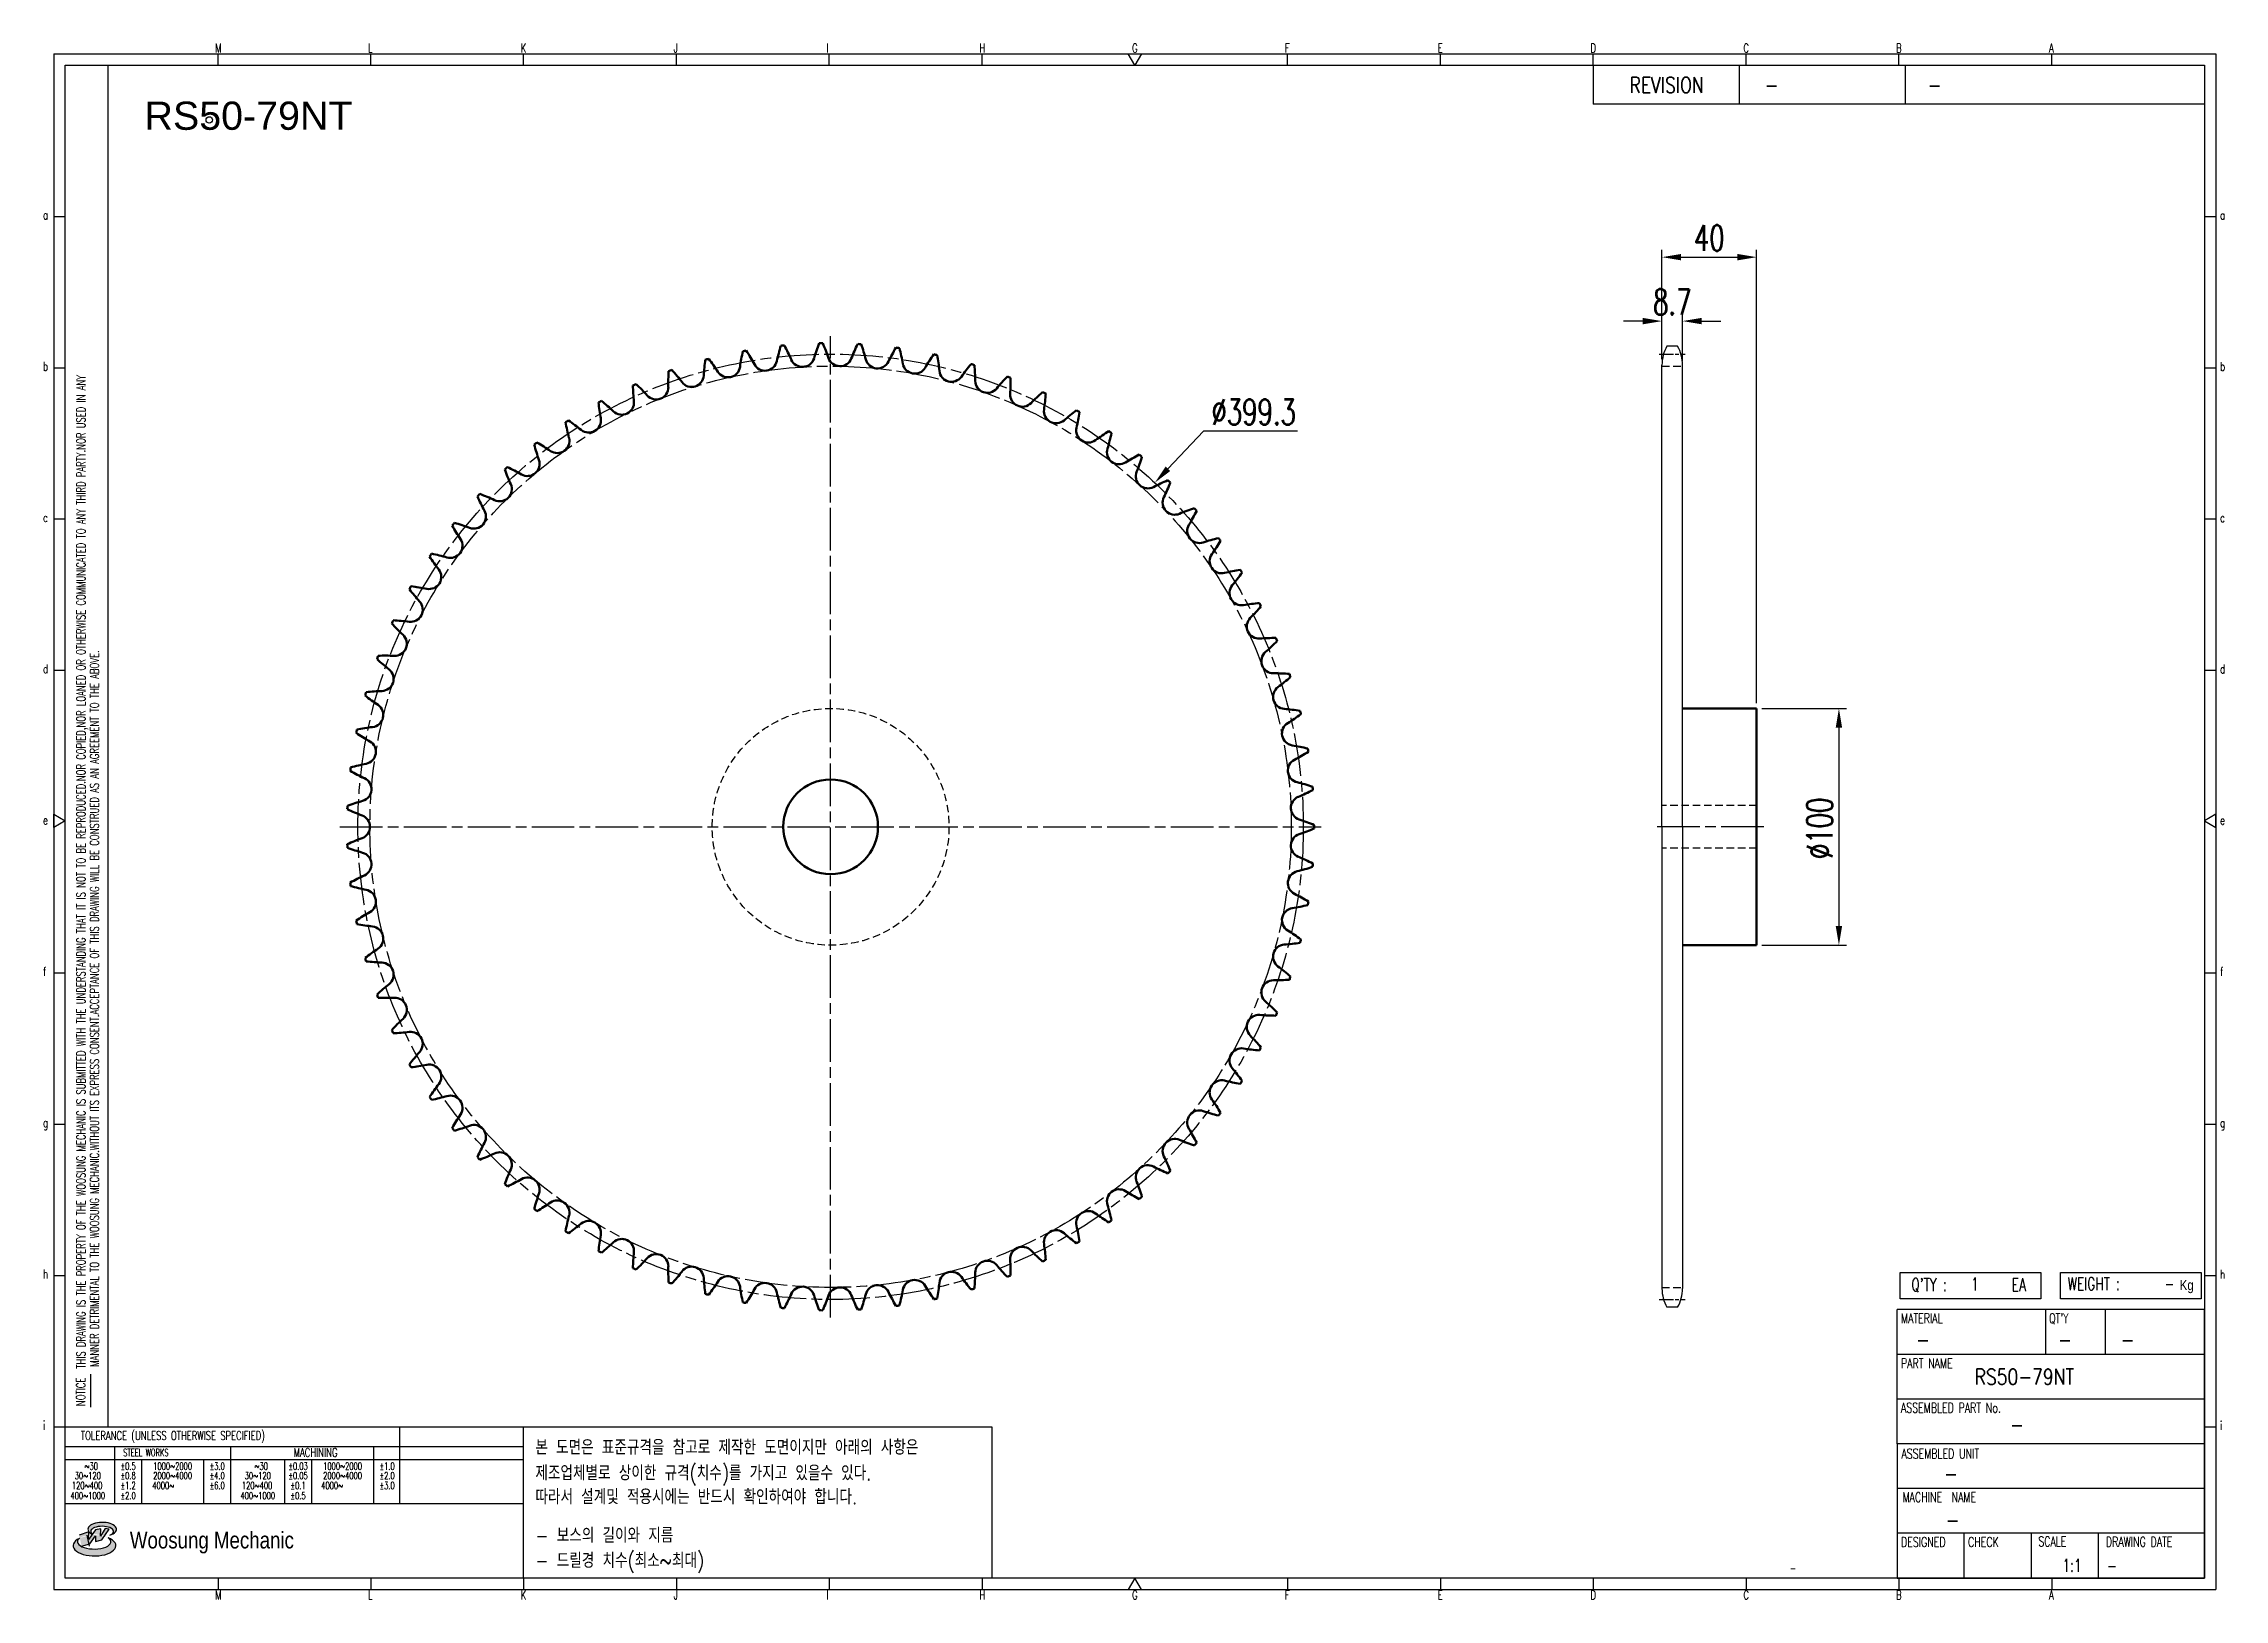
# Model space of a CAD drawing. Header units: millimetres. Extents: x 8305 to 9226, y 4748 to 5405.
import ezdxf
from ezdxf.enums import TextEntityAlignment as Align

# ---------------------------------------------------------------- set-up
doc = ezdxf.new("R2010")
doc.units = ezdxf.units.MM
for name, pattern in [('AM_ISO08W050', [18, 12, -1.5, 3, -1.5]), ('AM_ISO08W050x2', [9, 6, -0.75, 1.5, -0.75]), ('HIDDEN', [9.525, 6.35, -3.175])]:
    doc.linetypes.add(name, pattern=pattern)
for name, color, linetype, lineweight in [('20', 7, 'Continuous', 50), ('22', 30, 'AM_ISO08W050', 25), ('23', 40, 'AM_ISO08W050', 25), ('VIS', 7, 'Continuous', 50)]:
    doc.layers.add(name, color=color, linetype=linetype, lineweight=lineweight)
for name, color, linetype in [('HL', 2, 'HIDDEN'), ('S-DIM', 7, 'Continuous'), ('TITLE', 7, 'Continuous'), ('도면레이아웃', 7, 'Continuous')]:
    doc.layers.add(name, color=color, linetype=linetype)
doc.styles.add('HAN', font='ROMANS.shx', dxfattribs={"width": 0.7, "bigfont": 'whgtxt.shx'})
doc.styles.add('HKD_ST2', font='romans.shx', dxfattribs={"width": 0.7, "height": 4, "bigfont": '@extfont2.shx'})
doc.styles.add('HSG', font='SIMPLEX.shx', dxfattribs={"width": 0.7, "bigfont": 'HSG.shx'})
doc.styles.add('ROMANS', font='romans.shx', dxfattribs={"width": 0.7, "bigfont": 'whgtxt.shx'})
doc.styles.add('SLDTEXTSTYLE4', font='arial.ttf', dxfattribs={"width": 0.8})
doc.styles.get("Standard").update_dxf_attribs({"font": 'arial.ttf'})
doc.dimstyles.new('APP23', dxfattribs={"dimscale": 4.5, "dimtxt": 2.4, "dimasz": 1.8, "dimexe": 0.7, "dimexo": 0.5, "dimgap": 0.6, "dimtad": 1, "dimtoh": 1, "dimdec": 1, "dimrnd": 0.01, "dimzin": 9, "dimdsep": 46, "dimtxsty": 'HSG', "dimcen": 0, "dimclrd": 1, "dimclre": 1, "dimclrt": 256, "dimazin": 2, "dimtp": 1, "dimtm": 1, "dimtfac": 0.5, "dimtdec": 1, "dimtix": 1, "dimtofl": 0, "dimtmove": 0, "dimatfit": 3, "dimfxl": 0, "dimtvp": 1, "dimtolj": 2, "dimlwd": -1, "dimlwe": -1, "dimarcsym": 0})

# ---------------------------------------------------------------- blocks, each defined once
blk = doc.blocks.new('SUYWSHJH')
at = {"layer": '도면레이아웃'}
h = blk.add_hatch(color=10, dxfattribs=at)
h.paths.add_polyline_path([(1.544, 35.177), (1.554, 34.966), (1.779, 35.034), (2.054, 35.422), (1.908, 35.446), (1.728, 35.167), (1.741, 35.439), (1.547, 35.405), (1.292, 35.041), (1.295, 35.33), (0.943, 35.208), (1.03, 34.8), (1.336, 34.885)])
edge = h.paths.add_edge_path()
edge.add_ellipse((1.795, 35.421), major_axis=(-0.53, 0), ratio=0.487785, start_angle=122.36065, end_angle=403.39574)
edge.add_line((1.411, 35.244), (1.419, 35.261))
edge.add_ellipse((1.798, 35.344), major_axis=(-0.423, 0), ratio=0.444396, start_angle=131.58977, end_angle=386.19408, ccw=False)
edge = h.paths.add_edge_path()
edge.add_ellipse((1.512, 34.815), major_axis=(-0.793, 0), ratio=0.480113, start_angle=314.67633, end_angle=590.85213)
edge.add_ellipse((1.501, 34.958), major_axis=(-0.62, 0), ratio=0.43311, start_angle=331.7024, end_angle=574.42495, ccw=False)
for p, q in [((0, 90.118), (80.15, 90.118)), ((0, 90.118), (0, 33.191)), ((6.089, 89.693), (6.089, 90.118)), ((11.753, 89.693), (11.753, 90.118)), ((17.418, 89.693), (17.418, 90.118)), ((23.082, 89.693), (23.082, 90.118)), ((28.746, 89.693), (28.746, 90.118)), ((34.411, 89.693), (34.411, 90.118)), ((45.739, 89.693), (45.739, 90.118)), ((51.404, 89.693), (51.404, 90.118)), ((57.068, 89.693), (57.068, 90.118)), ((62.732, 89.693), (62.732, 90.118)), ((68.397, 89.693), (68.397, 90.118)), ((74.061, 89.693), (74.061, 90.118)), ((80.15, 90.118), (80.15, 33.191)), ((0, 84.085), (0.425, 84.085)), ((79.725, 84.085), (80.15, 84.085)), ((0, 78.478), (0.425, 78.478)), ((79.725, 78.478), (80.15, 78.478)), ((0, 72.87), (0.425, 72.87)), ((79.725, 72.87), (80.15, 72.87)), ((0, 67.262), (0.425, 67.262)), ((79.725, 67.262), (80.15, 67.262)), ((0, 56.047), (0.425, 56.047)), ((79.725, 56.047), (80.15, 56.047)), ((0, 50.439), (0.425, 50.439)), ((79.725, 50.439), (80.15, 50.439)), ((0, 44.832), (0.425, 44.832)), ((79.725, 44.832), (80.15, 44.832)), ((1.377, 39.947), (1.377, 41.174)), ((0, 39.224), (0.425, 39.224)), ((79.725, 39.224), (80.15, 39.224)), ((0, 33.191), (80.15, 33.191)), ((6.089, 33.616), (6.089, 33.191)), ((11.753, 33.616), (11.753, 33.191)), ((17.418, 33.616), (17.418, 33.191)), ((23.082, 33.616), (23.082, 33.191)), ((28.746, 33.616), (28.746, 33.191)), ((34.411, 33.616), (34.411, 33.191)), ((45.739, 33.616), (45.739, 33.191)), ((51.404, 33.616), (51.404, 33.191)), ((57.068, 33.616), (57.068, 33.191)), ((62.732, 33.616), (62.732, 33.191)), ((68.397, 33.616), (68.397, 33.191)), ((74.061, 33.616), (74.061, 33.191))]:
    blk.add_line(p, q)
at = {"color": 2}
for p, q in [((2.017, 39.224), (2.017, 89.693)), ((0.425, 39.224), (17.418, 39.224)), ((12.816, 39.224), (12.816, 36.382)), ((17.418, 33.616), (17.418, 39.224)), ((0.425, 38.487), (17.418, 38.487)), ((0.425, 38.012), (17.418, 38.012)), ((2.257, 38.487), (2.257, 36.382)), ((3.257, 38.012), (3.257, 36.382)), ((5.557, 38.012), (5.557, 36.382)), ((6.557, 38.5), (6.557, 36.382)), ((8.557, 38.012), (8.557, 36.382)), ((9.557, 38.026), (9.557, 36.382)), ((11.857, 38.487), (11.857, 36.382)), ((0.425, 36.382), (17.418, 36.382))]:
    blk.add_line(p, q, dxfattribs=at)
at = {"color": 6, "ltscale": 0.5}
for p, q in [((57.068, 89.693), (57.068, 88.246)), ((62.47, 89.693), (62.47, 88.246)), ((68.635, 89.693), (68.635, 88.246)), ((79.725, 88.246), (57.068, 88.246)), ((68.336, 38.59), (68.336, 43.563)), ((79.725, 43.563), (68.336, 43.563)), ((73.827, 43.563), (73.827, 41.905)), ((76.037, 43.563), (76.037, 41.905)), ((79.725, 38.59), (79.725, 43.563)), ((79.725, 41.905), (68.336, 41.905)), ((79.725, 40.248), (68.336, 40.248)), ((68.336, 38.59), (68.336, 33.616)), ((79.725, 38.59), (68.336, 38.59)), ((79.725, 33.616), (79.725, 38.59)), ((79.725, 36.932), (68.336, 36.932)), ((79.725, 35.274), (68.336, 35.274)), ((70.822, 33.616), (70.822, 35.274)), ((73.309, 33.616), (73.309, 35.274)), ((75.796, 33.616), (75.796, 35.274)), ((68.336, 33.616), (79.725, 33.616))]:
    blk.add_line(p, q, dxfattribs=at)
for points in [[(40.075, 89.693), (39.83, 90.118), (40.32, 90.118)], [(0.425, 89.693), (79.725, 89.693), (79.725, 33.616), (0.425, 33.616)], [(0.425, 61.679), (0, 61.433), (0, 61.924)], [(79.725, 61.679), (80.15, 61.433), (80.15, 61.924)], [(40.075, 33.616), (39.83, 33.191), (40.32, 33.191)]]:
    blk.add_lwpolyline(points, close=True)
at = {"layer": 'TITLE', "color": 20}
for p, q in [((68.449, 43.961), (68.449, 44.936)), ((68.449, 44.936), (73.654, 44.936)), ((73.654, 44.936), (73.654, 43.961)), ((74.39, 43.961), (74.39, 44.936)), ((74.39, 44.936), (79.595, 44.936)), ((79.595, 44.936), (79.595, 43.961)), ((73.654, 43.961), (68.449, 43.961)), ((79.595, 43.961), (74.39, 43.961))]:
    blk.add_line(p, q, dxfattribs=at)
at = {"layer": '도면레이아웃'}
for p, q in [((1.295, 35.33), (0.943, 35.208)), ((1.03, 34.8), (1.336, 34.885)), ((1.224, 35.208), (1.311, 34.8)), ((1.224, 35.208), (1.224, 35.208)), ((1.547, 35.405), (1.292, 35.041)), ((1.292, 35.041), (1.295, 35.33)), ((1.336, 34.885), (1.544, 35.177)), ((1.419, 35.261), (1.411, 35.244)), ((1.544, 35.177), (1.554, 34.966)), ((1.741, 35.439), (1.547, 35.405)), ((1.554, 34.966), (1.779, 35.034)), ((1.908, 35.446), (1.728, 35.167)), ((1.728, 35.167), (1.741, 35.439)), ((1.779, 35.034), (2.054, 35.422)), ((2.054, 35.422), (1.908, 35.446))]:
    blk.add_line(p, q, dxfattribs=at)
for centre, major_axis, ratio, start_param, end_param in [((1.795, 35.421), (-0.53, 0), 0.487785, 2.135596, 7.040584), ((1.512, 34.815), (-0.793, 0), 0.480113, 5.492138, 10.312315), ((1.501, 34.958), (-0.62, 0), 0.43311, 5.789299, 10.025607), ((1.798, 35.344), (-0.423, 0), 0.444396, 2.296675, 6.740358)]:
    blk.add_ellipse(centre, major_axis=major_axis, ratio=ratio, start_param=start_param, end_param=end_param, dxfattribs=at)
at = {"color": 4, "style": 'HKD_ST2', "width": 0.7}
for s, p in [('M', (5.988, 90.164)), ('L', (11.652, 90.164)), ('K', (17.316, 90.164)), ('J', (22.981, 90.164)), ('I', (28.645, 90.164)), ('H', (34.309, 90.164)), ('G', (39.974, 90.164)), ('F', (45.638, 90.164)), ('E', (51.302, 90.164)), ('D', (56.967, 90.164)), ('C', (62.631, 90.164)), ('B', (68.295, 90.164)), ('A', (73.96, 90.164)), ('a', (-0.395, 83.976)), ('a', (80.305, 83.97)), ('b', (-0.395, 78.368)), ('b', (80.305, 78.362)), ('c', (-0.395, 72.76)), ('c', (80.305, 72.754)), ('d', (-0.395, 67.153)), ('d', (80.305, 67.147)), ('e', (-0.395, 61.545)), ('e', (80.305, 61.539)), ('f', (-0.395, 55.937)), ('f', (80.305, 55.931)), ('g', (-0.395, 50.33)), ('g', (80.305, 50.324)), ('h', (-0.395, 44.722)), ('h', (80.305, 44.716)), ('i', (-0.395, 39.114)), ('i', (80.305, 39.108)), ('M', (5.988, 32.824)), ('L', (11.652, 32.824)), ('K', (17.316, 32.824)), ('J', (22.981, 32.824)), ('I', (28.645, 32.824)), ('H', (34.309, 32.824)), ('G', (39.974, 32.824)), ('F', (45.638, 32.824)), ('E', (51.302, 32.824)), ('D', (56.967, 32.824)), ('C', (62.631, 32.824)), ('B', (68.295, 32.824)), ('A', (73.96, 32.824))]:
    blk.add_text(s, height=0.326, dxfattribs=at).set_placement(p)
for s, height, style, width, p in [('REVISION', 0.5806, 'HAN', 0.8, (58.415, 88.664)), ('-', 0.581, 'HAN', 0.8, (63.426, 88.664)), ('-', 0.581, 'HAN', 0.8, (69.468, 88.664)), ("Q'TY : ", 0.4746, 'HKD_ST2', 0.7, (68.857, 44.253)), ('1', 0.475, 'HKD_ST2', 0.7, (71.071, 44.275)), ('EA', 0.4746, 'HKD_ST2', 0.7, (72.578, 44.253)), ('WEIGHT : ', 0.4746, 'HKD_ST2', 0.7, (74.65, 44.286)), ('-', 0.581, 'HAN', 0.8, (69.029, 42.157)), ('-', 0.581, 'HAN', 0.8, (74.289, 42.157)), ('-', 0.581, 'HAN', 0.8, (76.623, 42.157)), ('-', 0.581, 'HAN', 0.8, (72.515, 39.013)), ('-', 0.581, 'HAN', 0.8, (70.067, 37.189)), ('-', 0.581, 'HAN', 0.8, (70.126, 35.48)), ('1:1', 0.4746, 'HKD_ST2', 0.7, (74.458, 33.848)), ('-', 0.475, 'HKD_ST2', 0.7, (76.112, 33.837))]:
    blk.add_text(s, height=height, dxfattribs=dict(style=style, width=width)).set_placement(p)
at = {"color": 6, "style": 'HKD_ST2', "width": 0.7}
for s, p in [(' THIS DRAWING IS THE PROPERTY OF THE WOOSUNG MECHANIC IS SUBMITTED WITH THE UNDERSTANDING THAT IT IS NOT TO BE REPRODUCED.NOR COPIED,NOR LOANED OR OTHERWISE COMMUNICATED TO ANY THIRD PARTY.NOR USED IN ANY', (1.173, 41.217)), ('MANNER DETRIMENTAL TO THE WOOSUNG MECHANIC.WITHOUT ITS EXPRESS CONSENT.ACCEPTANCE OF THIS DRAWING WILL BE CONSTRUED AS AN AGREEMENT TO THE ABOVE.', (1.672, 41.447))]:
    blk.add_text(s, height=0.326266, rotation=90, dxfattribs=at).set_placement(p)
at = {"style": 'HKD_ST2', "width": 0.7}
blk.add_text('-', height=0.475, dxfattribs=at).set_placement((78.613, 44.286), align=Align.RIGHT)
at = {"color": 4, "style": 'HKD_ST2', "width": 0.7}
for s, height, p in [('MATERIAL', 0.3651, (68.474, 43.425)), ("QT'Y", 0.3651, (73.965, 43.425)), ('PART NAME', 0.3651, (68.474, 41.756)), ('ASSEMBLED PART No.', 0.36511, (68.474, 40.109)), ('ASSEMBLED UNIT', 0.36511, (68.49, 38.408)), ('MACHINE  NAME', 0.36511, (68.532, 36.794)), ('DESIGNED', 0.3651, (68.474, 35.136)), ('CHECK', 0.3651, (70.961, 35.136)), ('SCALE', 0.3651, (73.566, 35.153)), ('DRAWING DATE', 0.36511, (76.071, 35.141))]:
    blk.add_text(s, height=height, dxfattribs=at).set_placement(p, align=Align.TOP_LEFT)
at = {"style": 'HKD_ST2', "width": 0.7}
blk.add_text('NOTICE', height=0.3263, rotation=90, dxfattribs=at).set_placement((1.163, 39.988))
for s, height, style, width, p in [('TOLERANCE (UNLESS OTHERWISE SPECIFIED)', 0.32627, 'HKD_ST2', 0.7, (4.417, 38.896)), ('-', 0.326, 'ROMANS', 0.65, (64.469, 33.975))]:
    blk.add_text(s, height=height, dxfattribs=dict(style=style, width=width)).set_placement(p, align=Align.MIDDLE_CENTER)
at = {"color": 4, "style": 'HKD_ST2', "width": 0.7}
for s, height, p in [('STEEL WORKS', 0.26101, (3.416, 38.268)), ('MACHINING', 0.3263, (9.707, 38.27)), ('%%P0.5', 0.261, (2.757, 37.762)), ('%%P0.8', 0.261, (2.757, 37.411)), ('%%P3.0', 0.261, (6.057, 37.762)), ('%%P4.0', 0.261, (6.057, 37.411)), ('%%P0.03', 0.261, (9.057, 37.762)), ('%%P0.05', 0.261, (9.057, 37.411)), ('%%P1.0', 0.261, (12.357, 37.762)), ('%%P2.0', 0.261, (12.357, 37.411)), ('%%P1.2', 0.261, (2.757, 37.045)), ('%%P2.0', 0.261, (2.757, 36.67)), ('%%P6.0', 0.261, (6.057, 37.045)), ('%%P0.1', 0.261, (9.057, 37.045)), ('%%P0.5', 0.261, (9.057, 36.67)), ('%%P3.0', 0.261, (12.357, 37.045))]:
    blk.add_text(s, height=height, dxfattribs=at).set_placement(p, align=Align.MIDDLE)
for s, height, p in [('30%%126120', 0.261, (1.263, 37.411)), ('%%12630', 0.261, (1.389, 37.762)), ('2000%%1264000', 0.26101, (4.407, 37.411)), ('1000%%1262000', 0.26101, (4.407, 37.762)), ('30%%126120', 0.261, (7.563, 37.411)), ('%%12630', 0.261, (7.689, 37.762)), ('2000%%1264000', 0.26101, (10.707, 37.411)), ('1000%%1262000', 0.26101, (10.707, 37.762)), ('400%%1261000', 0.26101, (1.263, 36.67)), ('120%%126400', 0.26101, (1.237, 37.045)), ('4000%%126', 0.261, (4.061, 37.045)), ('400%%1261000', 0.26101, (7.563, 36.67)), ('120%%126400', 0.26101, (7.537, 37.045)), ('4000%%126', 0.261, (10.321, 37.045))]:
    blk.add_text(s, height=height, dxfattribs=at).set_placement(p, align=Align.MIDDLE_CENTER)
at = {"color": 1, "style": 'SLDTEXTSTYLE4', "width": 0.8}
blk.add_text('Woosung Mechanic', height=0.61957, dxfattribs=at).set_placement((2.822, 34.711))
at = {"layer": 'TITLE', "width": 0.8}
blk.add_text('Kg', height=0.3789, dxfattribs=at).set_placement((78.807, 44.286))
blk = doc.blocks.new('*D2')
at = {"layer": 'Defpoints', "color": 0, "transparency": 16777216}
for p in [(8774.49, 5219.18), (8500.64, 4928.58)]:
    blk.add_point(p, dxfattribs=at)
at = {"layer": 'S-DIM', "color": 1, "transparency": 16777216}
for p, q in [((8795.04, 5240.99), (8780.05, 5225.08)), ((8834.82, 5240.99), (8795.04, 5240.99))]:
    blk.add_line(p, q, dxfattribs=at)
blk.add_solid([(8779.06, 5226.01), (8781.03, 5224.15), (8774.49, 5219.18)], dxfattribs=at)
at = {"layer": 'S-DIM', "transparency": 16777216, "insert": (8816.28, 5249.09), "char_height": 10.8, "attachment_point": 5, "style": 'HSG'}
blk.add_mtext('\\A2;∅399.3', dxfattribs=at)
blk = doc.blocks.new('*D3')
at = {"layer": 'Defpoints', "color": 0, "transparency": 16777216}
for p in [(8997.4, 5287.46), (8988.71, 5269.08), (8997.4, 5268.45)]:
    blk.add_point(p, dxfattribs=at)
at = {"layer": 'S-DIM', "color": 1, "transparency": 16777216}
for p, q in [((8980.61, 5287.46), (8972.51, 5287.46)), ((8988.71, 5271.33), (8988.71, 5290.61)), ((8997.4, 5270.7), (8997.4, 5290.61)), ((9005.5, 5287.46), (9013.6, 5287.46))]:
    blk.add_line(p, q, dxfattribs=at)
for points in [[(8980.61, 5288.81), (8980.61, 5286.11), (8988.71, 5287.46)], [(9005.5, 5288.81), (9005.5, 5286.11), (8997.4, 5287.46)]]:
    blk.add_solid(points, dxfattribs=at)
at = {"layer": 'S-DIM', "transparency": 16777216, "insert": (8993.05, 5295.56), "char_height": 10.8, "attachment_point": 5, "style": 'HSG'}
blk.add_mtext('\\A2;8.7', dxfattribs=at)
blk = doc.blocks.new('*D4')
at = {"layer": 'Defpoints', "color": 0, "transparency": 16777216}
for p in [(9028.7, 5314.46), (8988.71, 5269.08), (9028.7, 5123.88)]:
    blk.add_point(p, dxfattribs=at)
at = {"layer": 'S-DIM', "color": 1, "transparency": 16777216}
for p, q in [((8988.71, 5271.33), (8988.71, 5317.61)), ((9028.7, 5126.13), (9028.7, 5317.61)), ((8996.81, 5314.46), (9020.6, 5314.46))]:
    blk.add_line(p, q, dxfattribs=at)
for points in [[(8996.81, 5315.81), (8996.81, 5313.11), (8988.71, 5314.46)], [(9020.6, 5315.81), (9020.6, 5313.11), (9028.7, 5314.46)]]:
    blk.add_solid(points, dxfattribs=at)
at = {"layer": 'S-DIM', "transparency": 16777216, "insert": (9008.7, 5322.56), "char_height": 10.8, "attachment_point": 5, "style": 'HSG'}
blk.add_mtext('\\A2;40', dxfattribs=at)
blk = doc.blocks.new('*D5')
at = {"layer": 'Defpoints', "color": 0, "transparency": 16777216}
for p in [(9028.7, 5123.88), (9028.7, 5023.88), (9063.45, 5023.88)]:
    blk.add_point(p, dxfattribs=at)
at = {"layer": 'S-DIM', "color": 1, "transparency": 16777216}
for p, q in [((9030.95, 5123.88), (9066.6, 5123.88)), ((9063.45, 5115.78), (9063.45, 5031.98)), ((9030.95, 5023.88), (9066.6, 5023.88))]:
    blk.add_line(p, q, dxfattribs=at)
for points in [[(9062.1, 5115.78), (9064.8, 5115.78), (9063.45, 5123.88)], [(9062.1, 5031.98), (9064.8, 5031.98), (9063.45, 5023.88)]]:
    blk.add_solid(points, dxfattribs=at)
at = {"layer": 'S-DIM', "transparency": 16777216, "insert": (9055.35, 5073.22), "char_height": 10.8, "attachment_point": 5, "rotation": 90, "style": 'HSG'}
blk.add_mtext('\\A2;%%c100', dxfattribs=at)

msp = doc.modelspace()

# ---------------------------------------------------------------- linework, layer by layer
for p, q in [((8988.7, 5073.88), (8988.7, 5268.91)), ((8995.28, 5276.84), (8990.83, 5276.84)), ((8997.4, 5073.88), (8997.4, 5268.91)), ((8988.7, 5073.88), (8988.7, 4878.86)), ((8997.4, 5073.88), (8997.4, 4878.86)), ((8995.28, 4870.92), (8990.83, 4870.92))]:
    msp.add_line(p, q)
at = {"color": 4}
msp.add_lwpolyline([(8507.91, 4820.5), (8705.72, 4820.5), (8705.72, 4756.6), (8507.91, 4756.6)], close=True, dxfattribs=at)
msp.add_circle((8375.14, 5372.4), 1.38)
for centre, start, end in [((9004.58, 5268.91), 150, 180), ((8981.53, 5268.91), 0, 30), ((9004.58, 4878.86), 180, 210), ((8981.53, 4878.86), 330, 0)]:
    msp.add_arc(centre, 15.87, start, end)
at = {"layer": '20'}
msp.add_circle((8637.57, 5073.88), 20, dxfattribs=at)
for centre, radius, start, end in [((8724.93, 5242.59), 98.76, 158.93872, 162.8481), ((8637.57, 5073.88), 204.26, 90.9326, 91.34588), ((8543.57, 5238.99), 98.76, 19.43038, 23.33976), ((8682.58, 5258.46), 98.76, 172.6096, 176.51899), ((8637.57, 5073.88), 204.26, 104.60349, 105.01676), ((8507.21, 5212.09), 98.76, 33.10127, 37.01065), ((8697.1, 5254.3), 98.76, 168.05264, 171.96203), ((8637.57, 5073.88), 204.26, 100.04653, 100.4598), ((8518.6, 5222.01), 98.76, 28.5443, 32.45369), ((8609.86, 5271.65), 5.13, 208.5443, 347.40506), ((8711.25, 5249), 98.76, 163.49568, 167.40506), ((8637.57, 5073.88), 204.26, 95.48956, 95.90284), ((8530.75, 5231), 98.76, 23.98734, 27.89673), ((8625.66, 5273.23), 5.13, 203.98734, 342.8481), ((8641.54, 5273.55), 5.13, 199.43038, 338.29114), ((8738.06, 5235.12), 98.76, 154.38175, 158.29114), ((8637.57, 5073.88), 204.26, 86.37564, 86.78892), ((8556.98, 5245.93), 98.76, 14.87342, 18.7828), ((8657.39, 5272.6), 5.13, 194.87342, 333.73418), ((8750.55, 5226.63), 98.76, 149.82479, 153.73418), ((8637.57, 5073.88), 204.26, 81.81868, 82.23195), ((8570.91, 5251.79), 98.76, 10.31646, 14.22584), ((8673.11, 5270.4), 5.13, 190.31646, 329.17722), ((8762.33, 5217.17), 98.76, 145.26783, 149.17722), ((8637.57, 5073.88), 204.26, 77.26172, 77.67499), ((8585.25, 5256.53), 98.76, 5.75949, 9.66888), ((8773.32, 5206.8), 98.76, 140.71087, 144.62025), ((8637.57, 5073.88), 204.26, 72.70475, 73.11803), ((8599.93, 5260.1), 98.76, 1.20253, 5.11192), ((8637.57, 5073.88), 204.26, 113.71741, 114.13069), ((8652.77, 5263.26), 98.76, 181.72353, 185.63291), ((8486.96, 5189.7), 98.76, 42.21519, 46.12457), ((8563.9, 5259.5), 5.13, 222.21519, 1.07595), ((8667.77, 5261.45), 98.76, 177.16656, 181.07595), ((8637.57, 5073.88), 204.26, 109.16045, 109.57373), ((8496.64, 5201.3), 98.76, 37.65823, 41.56761), ((8578.88, 5264.77), 5.13, 217.65823, 356.51899), ((8594.24, 5268.83), 5.13, 213.10127, 351.96203), ((8688.62, 5266.95), 5.13, 185.75949, 324.62025), ((8703.79, 5262.28), 5.13, 181.20253, 320.06329), ((8783.45, 5195.6), 98.76, 136.15391, 140.06329), ((8637.57, 5073.88), 204.26, 68.14779, 68.56107), ((8614.84, 5262.51), 98.76, 356.64557, 0.55495), ((8637.57, 5073.88), 204.26, 118.27437, 118.68765), ((8637.68, 5263.87), 98.76, 186.28049, 190.18987), ((8478.24, 5177.37), 98.76, 46.77215, 50.68154), ((8549.39, 5253.06), 5.13, 226.77215, 5.63291), ((8718.55, 5256.43), 5.13, 176.64557, 315.50633), ((8792.66, 5183.62), 98.76, 131.59694, 135.50633), ((8637.57, 5073.88), 204.26, 63.59083, 64.00411), ((8629.9, 5263.71), 98.76, 352.08861, 355.99799), ((8637.57, 5073.88), 204.26, 122.83134, 123.24461), ((8622.58, 5263.28), 98.76, 190.83745, 194.74684), ((8470.52, 5164.38), 98.76, 51.32911, 55.2385), ((8535.43, 5245.49), 5.13, 231.32911, 10.18987), ((8732.8, 5249.42), 5.13, 172.08861, 310.94937), ((8800.89, 5170.95), 98.76, 127.03998, 130.94937), ((8746.44, 5241.29), 5.13, 167.53165, 306.39241), ((8637.57, 5073.88), 204.26, 59.03387, 59.44714), ((8645.01, 5263.72), 98.76, 347.53165, 351.44103), ((8637.57, 5073.88), 204.26, 127.3883, 127.80157), ((8607.58, 5261.49), 98.76, 195.39441, 199.3038), ((8463.86, 5150.82), 98.76, 55.88608, 59.79546), ((8522.12, 5236.83), 5.13, 235.88608, 14.74684), ((8808.08, 5157.67), 98.76, 122.48302, 126.39241), ((8759.4, 5232.12), 5.13, 162.97468, 301.83544), ((8660.07, 5262.53), 98.76, 342.97468, 346.88407), ((8637.57, 5073.88), 204.26, 54.47691, 54.89018), ((8637.57, 5073.88), 204.26, 131.94526, 132.35854), ((8592.77, 5258.51), 98.76, 199.95137, 203.86076), ((8458.29, 5136.78), 98.76, 60.44304, 64.35242), ((8509.54, 5227.15), 5.13, 240.44304, 19.3038), ((8814.2, 5143.86), 98.76, 117.92606, 121.83544), ((8771.59, 5221.94), 5.13, 158.41772, 297.27848), ((8674.99, 5260.15), 98.76, 338.41772, 342.32711), ((8637.57, 5073.88), 204.26, 49.91994, 50.33322), ((8637.57, 5073.88), 204.26, 136.50222, 136.9155), ((8578.25, 5254.37), 98.76, 204.50834, 208.41772), ((8453.86, 5122.34), 98.76, 65, 68.90938), ((8497.77, 5216.49), 5.13, 245, 23.86076), ((8819.2, 5129.6), 98.76, 113.3691, 117.27848), ((8689.67, 5256.59), 98.76, 333.86076, 337.77014), ((8637.57, 5073.88), 204.26, 45.36298, 45.77626), ((8486.88, 5204.93), 5.13, 249.55696, 28.41772), ((8782.93, 5210.82), 5.13, 153.86076, 292.72152), ((8823.05, 5115), 98.76, 108.81213, 112.72152), ((8704.02, 5251.87), 98.76, 329.3038, 333.21318), ((8637.57, 5073.88), 204.26, 40.80602, 41.2193), ((8476.94, 5192.55), 5.13, 254.11392, 32.97468), ((8637.57, 5073.88), 204.26, 141.05919, 141.47246), ((8564.09, 5249.09), 98.76, 209.0653, 212.97468), ((8450.59, 5107.59), 98.76, 69.55696, 73.46635), ((8793.35, 5198.84), 5.13, 149.3038, 288.16456), ((8825.73, 5100.13), 98.76, 104.25517, 108.16456), ((8637.57, 5073.88), 204.26, 36.24906, 36.66233), ((8637.57, 5073.88), 204.26, 145.61615, 146.02942), ((8550.41, 5242.7), 98.76, 213.62226, 217.53165), ((8448.51, 5092.63), 98.76, 74.11392, 78.02331), ((8802.78, 5186.07), 5.13, 144.74684, 283.60759), ((8717.95, 5246.03), 98.76, 324.74684, 328.65622), ((8468.02, 5179.41), 5.13, 258.67089, 37.53165), ((8827.22, 5085.1), 98.76, 99.69821, 103.60759), ((8731.37, 5239.1), 98.76, 320.18987, 324.09926), ((8637.57, 5073.88), 204.26, 31.6921, 32.10537), ((8460.17, 5165.6), 5.13, 263.22785, 42.08861), ((8637.57, 5073.88), 204.26, 150.17311, 150.58638), ((8537.27, 5235.24), 98.76, 218.17922, 222.08861), ((8447.61, 5077.55), 98.76, 78.67089, 82.58027), ((8811.17, 5172.58), 5.13, 140.18987, 279.05063), ((8827.52, 5069.99), 98.76, 95.14125, 99.05063), ((8637.57, 5073.88), 204.26, 27.13513, 27.54841), ((8637.57, 5073.88), 204.26, 154.73007, 155.14335), ((8524.77, 5226.76), 98.76, 222.73619, 226.64557), ((8447.92, 5062.44), 98.76, 83.22785, 87.13723), ((8818.47, 5158.48), 5.13, 135.63291, 274.49367), ((8744.2, 5231.12), 98.76, 315.63291, 319.5423), ((8453.45, 5151.22), 5.13, 267.78481, 46.64557), ((8826.61, 5054.91), 98.76, 90.58429, 94.49367), ((8756.36, 5222.15), 98.76, 311.07595, 314.98533), ((8637.57, 5073.88), 204.26, 22.57817, 22.99145), ((8637.57, 5073.88), 204.26, 159.28703, 159.70031), ((8512.98, 5217.31), 98.76, 227.29315, 231.20253), ((8449.43, 5047.41), 98.76, 87.78481, 91.69419), ((8447.88, 5136.35), 5.13, 272.34177, 51.20253), ((8824.62, 5143.84), 5.13, 131.07595, 269.93671), ((8637.57, 5073.88), 204.26, 163.844, 164.25727), ((8452.13, 5032.55), 98.76, 92.34177, 96.25116), ((8829.58, 5128.76), 5.13, 126.51899, 265.37975), ((8824.5, 5039.95), 98.76, 86.02732, 89.93671), ((8767.76, 5212.25), 98.76, 306.51899, 310.42837), ((8637.57, 5073.88), 204.26, 18.02121, 18.43449), ((8501.97, 5206.96), 98.76, 231.85011, 235.75949), ((8443.52, 5121.08), 5.13, 276.89873, 55.75949), ((8821.22, 5025.21), 98.76, 81.47036, 85.37975), ((8778.34, 5201.47), 98.76, 301.96203, 305.87141), ((8637.57, 5073.88), 204.26, 13.46425, 13.87752), ((8637.57, 5073.88), 204.26, 168.40096, 168.81423), ((8491.83, 5195.77), 98.76, 236.40707, 240.31646), ((8456, 5017.95), 98.76, 96.89873, 100.80812), ((8833.34, 5113.33), 5.13, 121.96203, 260.82278), ((8440.39, 5105.51), 5.13, 281.4557, 60.31646), ((8816.77, 5010.77), 98.76, 76.9134, 80.82278), ((8788.04, 5189.88), 98.76, 297.40506, 301.31445), ((8637.57, 5073.88), 204.26, 8.90729, 9.32056), ((8637.57, 5073.88), 204.26, 172.95792, 173.37119), ((8482.61, 5183.8), 98.76, 240.96403, 244.87342), ((8461.02, 5003.7), 98.76, 101.4557, 105.36508), ((8438.5, 5089.75), 5.13, 286.01266, 64.87342), ((8835.85, 5097.65), 5.13, 117.40506, 256.26582), ((8467.15, 4989.89), 98.76, 106.01266, 109.92204), ((8837.11, 5081.82), 5.13, 112.8481, 251.70886), ((8811.19, 4996.73), 98.76, 72.35644, 76.26582), ((8796.78, 5177.56), 98.76, 292.8481, 296.75749), ((8637.57, 5073.88), 204.26, 4.35032, 4.7636), ((8637.57, 5073.88), 204.26, 177.51488, 177.92816), ((8474.36, 5171.14), 98.76, 245.521, 249.43038), ((8437.86, 5073.88), 5.13, 290.56962, 69.43038), ((8804.51, 4983.18), 98.76, 67.79948, 71.70886), ((8474.36, 4976.62), 98.76, 110.56962, 114.479), ((8637.57, 5073.88), 204.26, 182.07184, 182.48512), ((8837.11, 5065.94), 5.13, 108.29114, 247.1519), ((8804.51, 5164.58), 98.76, 288.29114, 292.20052), ((8637.57, 5073.88), 204.26, 359.79336, 0.20664), ((8467.15, 5157.87), 98.76, 250.07796, 253.98734), ((8438.5, 5058.01), 5.13, 295.12658, 73.98734), ((8811.19, 5151.03), 98.76, 283.73418, 287.64356), ((8796.78, 4970.21), 98.76, 63.24251, 67.1519), ((8637.57, 5073.88), 204.26, 355.2364, 355.64968), ((8482.61, 4963.96), 98.76, 115.12658, 119.03597), ((8637.57, 5073.88), 204.26, 186.62881, 187.04208), ((8461.02, 5144.07), 98.76, 254.63492, 258.5443), ((8835.85, 5050.11), 5.13, 103.73418, 242.59494), ((8440.39, 5042.25), 5.13, 299.68354, 78.5443), ((8833.34, 5034.43), 5.13, 99.17722, 238.03797), ((8816.77, 5136.99), 98.76, 279.17722, 283.0866), ((8788.04, 4957.89), 98.76, 58.68555, 62.59494), ((8637.57, 5073.88), 204.26, 350.67944, 351.09271), ((8491.83, 4952), 98.76, 119.68354, 123.59293), ((8637.57, 5073.88), 204.26, 191.18577, 191.59904), ((8456, 5129.82), 98.76, 259.19188, 263.10127), ((8443.52, 5026.68), 5.13, 304.24051, 83.10127), ((8778.34, 4946.3), 98.76, 54.12859, 58.03797), ((8501.97, 4940.8), 98.76, 124.24051, 128.14989), ((8829.58, 5019.01), 5.13, 94.62025, 233.48101), ((8821.22, 5122.55), 98.76, 274.62025, 278.52964), ((8637.57, 5073.88), 204.26, 346.12248, 346.53575), ((8637.57, 5073.88), 204.26, 195.74273, 196.156), ((8452.13, 5115.21), 98.76, 263.74884, 267.65823), ((8447.88, 5011.41), 5.13, 308.79747, 87.65823), ((8767.76, 4935.52), 98.76, 49.57163, 53.48101), ((8512.98, 4930.45), 98.76, 128.79747, 132.70685), ((8637.57, 5073.88), 204.26, 200.29969, 200.71297), ((8449.43, 5100.35), 98.76, 268.30581, 272.21519), ((8453.45, 4996.54), 5.13, 313.35443, 92.21519), ((8824.62, 5003.92), 5.13, 90.06329, 228.92405), ((8824.5, 5107.81), 98.76, 270.06329, 273.97268), ((8637.57, 5073.88), 204.26, 341.56551, 341.97879), ((8524.77, 4921), 98.76, 133.35443, 137.26381), ((8818.47, 4989.28), 5.13, 85.50633, 224.36709), ((8826.61, 5092.85), 98.76, 265.50633, 269.41571), ((8756.36, 4925.61), 98.76, 45.01467, 48.92405), ((8637.57, 5073.88), 204.26, 337.00855, 337.42183), ((8637.57, 5073.88), 204.26, 204.85665, 205.26993), ((8447.92, 5085.32), 98.76, 272.86277, 276.77215), ((8460.17, 4982.16), 5.13, 317.91139, 96.77215), ((8744.2, 4916.64), 98.76, 40.4577, 44.36709), ((8537.27, 4912.53), 98.76, 137.91139, 141.82078), ((8811.17, 4975.18), 5.13, 80.94937, 219.81013), ((8827.52, 5077.77), 98.76, 260.94937, 264.85875), ((8637.57, 5073.88), 204.26, 332.45159, 332.86487), ((8637.57, 5073.88), 204.26, 209.41362, 209.82689), ((8447.61, 5070.22), 98.76, 277.41973, 281.32911), ((8468.02, 4968.35), 5.13, 322.46835, 101.32911), ((8550.41, 4905.07), 98.76, 142.46835, 146.37774), ((8802.78, 4961.7), 5.13, 76.39241, 215.25316), ((8827.22, 5062.67), 98.76, 256.39241, 260.30179), ((8731.37, 4908.67), 98.76, 35.90074, 39.81013), ((8637.57, 5073.88), 204.26, 327.89463, 328.3079), ((8637.57, 5073.88), 204.26, 213.97058, 214.38385), ((8448.51, 5055.14), 98.76, 281.97669, 285.88608), ((8476.94, 4955.22), 5.13, 327.02532, 105.88608), ((8717.95, 4901.74), 98.76, 31.34378, 35.25316), ((8564.09, 4898.68), 98.76, 147.02532, 150.9347), ((8637.57, 5073.88), 204.26, 218.52754, 218.94081), ((8450.59, 5040.17), 98.76, 286.53365, 290.44304), ((8486.88, 4942.83), 5.13, 331.58228, 110.44304), ((8793.35, 4948.93), 5.13, 71.83544, 210.6962), ((8704.02, 4895.89), 98.76, 26.78682, 30.6962), ((8825.73, 5047.63), 98.76, 251.83544, 255.74483), ((8637.57, 5073.88), 204.26, 323.33767, 323.75094), ((8578.25, 4893.39), 98.76, 151.58228, 155.49166), ((8782.93, 4936.94), 5.13, 67.27848, 206.13924), ((8823.05, 5032.77), 98.76, 247.27848, 251.18787), ((8637.57, 5073.88), 204.26, 318.7807, 319.19398), ((8637.57, 5073.88), 204.26, 223.0845, 223.49778), ((8453.86, 5025.43), 98.76, 291.09062, 295), ((8497.77, 4931.27), 5.13, 336.13924, 115), ((8592.77, 4889.25), 98.76, 156.13924, 160.04863), ((8771.59, 4925.83), 5.13, 62.72152, 201.58228), ((8819.2, 5018.16), 98.76, 242.72152, 246.6309), ((8689.67, 4891.18), 98.76, 22.22986, 26.13924), ((8637.57, 5073.88), 204.26, 314.22374, 314.63702), ((8637.57, 5073.88), 204.26, 227.64146, 228.05474), ((8458.29, 5010.98), 98.76, 295.64758, 299.55696), ((8509.54, 4920.62), 5.13, 340.6962, 119.55696), ((8607.58, 4886.27), 98.76, 160.6962, 164.60559), ((8759.4, 4915.65), 5.13, 58.16456, 197.02532), ((8814.2, 5003.91), 98.76, 238.16456, 242.07394), ((8674.99, 4887.61), 98.76, 17.67289, 21.58228), ((8637.57, 5073.88), 204.26, 232.19843, 232.6117), ((8463.86, 4996.94), 98.76, 300.20454, 304.11392), ((8522.12, 4910.93), 5.13, 345.25316, 124.11392), ((8622.58, 4884.48), 98.76, 165.25316, 169.16255), ((8746.44, 4906.47), 5.13, 53.60759, 192.46835), ((8808.08, 4990.09), 98.76, 233.60759, 237.51698), ((8660.07, 4885.23), 98.76, 13.11593, 17.02532), ((8637.57, 5073.88), 204.26, 309.66678, 310.08006), ((8637.57, 5073.88), 204.26, 236.75539, 237.16866), ((8470.52, 4983.38), 98.76, 304.7615, 308.67089), ((8535.43, 4902.27), 5.13, 349.81013, 128.67089), ((8637.68, 4883.89), 98.76, 169.81013, 173.71951), ((8732.8, 4898.35), 5.13, 49.05063, 187.91139), ((8800.89, 4976.81), 98.76, 229.05063, 232.96002), ((8645.01, 4884.04), 98.76, 8.55897, 12.46835), ((8637.57, 5073.88), 204.26, 305.10982, 305.52309), ((8637.57, 5073.88), 204.26, 241.31235, 241.72563), ((8478.24, 4970.39), 98.76, 309.31846, 313.22785), ((8549.39, 4894.7), 5.13, 354.36709, 133.22785), ((8652.77, 4884.5), 98.76, 174.36709, 178.27647), ((8486.96, 4958.06), 98.76, 313.87543, 317.78481), ((8563.9, 4888.26), 5.13, 358.92405, 137.78481), ((8718.55, 4891.34), 5.13, 44.49367, 183.35443), ((8614.84, 4885.26), 98.76, 359.44505, 3.35443), ((8792.66, 4964.14), 98.76, 224.49367, 228.40306), ((8629.9, 4884.05), 98.76, 4.00201, 7.91139), ((8637.57, 5073.88), 204.26, 300.55286, 300.96613), ((8637.57, 5073.88), 204.26, 245.86931, 246.28259), ((8667.77, 4886.31), 98.76, 178.92405, 182.83344), ((8496.64, 4946.46), 98.76, 318.43239, 322.34177), ((8578.88, 4882.99), 5.13, 3.48101, 142.34177), ((8682.58, 4889.3), 98.76, 183.48101, 187.3904), ((8594.24, 4878.94), 5.13, 8.03797, 146.89873), ((8673.11, 4877.37), 5.13, 30.82278, 169.68354), ((8688.62, 4880.81), 5.13, 35.37975, 174.24051), ((8773.32, 4940.96), 98.76, 215.37975, 219.28913), ((8599.93, 4887.66), 98.76, 354.88808, 358.79747), ((8703.79, 4885.48), 5.13, 39.93671, 178.79747), ((8783.45, 4952.17), 98.76, 219.93671, 223.84609), ((8637.57, 5073.88), 204.26, 291.43893, 291.85221), ((8637.57, 5073.88), 204.26, 295.99589, 296.40917), ((8637.57, 5073.88), 204.26, 250.42627, 250.83955), ((8637.57, 5073.88), 204.26, 254.98324, 255.39651), ((8507.21, 4935.67), 98.76, 322.98935, 326.89873), ((8697.1, 4893.46), 98.76, 188.03797, 191.94736), ((8637.57, 5073.88), 204.26, 259.5402, 259.95347), ((8518.6, 4925.75), 98.76, 327.54631, 331.4557), ((8609.86, 4876.11), 5.13, 12.59494, 151.4557), ((8711.25, 4898.76), 98.76, 192.59494, 196.50432), ((8530.75, 4916.77), 98.76, 332.10327, 336.01266), ((8625.66, 4874.53), 5.13, 17.1519, 156.01266), ((8724.93, 4905.17), 98.76, 197.1519, 201.06128), ((8543.57, 4908.78), 98.76, 336.66024, 340.56962), ((8641.54, 4874.22), 5.13, 21.70886, 160.56962), ((8738.06, 4912.64), 98.76, 201.70886, 205.61825), ((8556.98, 4901.83), 98.76, 341.2172, 345.12658), ((8657.39, 4875.16), 5.13, 26.26582, 165.12658), ((8750.55, 4921.14), 98.76, 206.26582, 210.17521), ((8570.91, 4895.97), 98.76, 345.77416, 349.68354), ((8762.33, 4930.6), 98.76, 210.82278, 214.73217), ((8637.57, 5073.88), 204.26, 282.32501, 282.73828), ((8585.25, 4891.24), 98.76, 350.33112, 354.24051), ((8637.57, 5073.88), 204.26, 286.88197, 287.29525), ((8637.57, 5073.88), 204.26, 264.09716, 264.51044), ((8637.57, 5073.88), 204.26, 268.65412, 269.0674), ((8637.57, 5073.88), 204.26, 273.21108, 273.62436), ((8637.57, 5073.88), 204.26, 277.76805, 278.18132)]:
    msp.add_arc(centre, radius, start, end, dxfattribs=at)
at = {"layer": '22', "linetype": 'AM_ISO08W050x2'}
for p, q in [((8987.52, 5273.53), (8998.58, 5273.53)), ((8987.52, 4874.23), (8998.58, 4874.23))]:
    msp.add_line(p, q, dxfattribs=at)
at = {"layer": '23', "color": 4, "linetype": 'AM_ISO08W050x2', "ltscale": 3}
for p, q in [((8637.57, 4866.62), (8637.57, 5281.14)), ((8430.31, 5073.88), (8844.82, 5073.88)), ((9031.73, 5073.88), (8985.67, 5073.88))]:
    msp.add_line(p, q, dxfattribs=at)
for radius in [199.65, 194.57]:
    msp.add_circle((8637.57, 5073.88), radius, dxfattribs=at)
at = {"layer": 'HL', "ltscale": 0.5}
for p, q in [((8988.7, 5268.45), (8997.4, 5268.45)), ((9028.7, 5082.88), (8988.7, 5082.88)), ((9028.7, 5064.88), (8988.7, 5064.88)), ((8988.7, 4879.31), (8997.4, 4879.31))]:
    msp.add_line(p, q, dxfattribs=at)
msp.add_circle((8637.57, 5073.88), 50, dxfattribs=at)
at = {"layer": 'VIS'}
for p, q in [((9028.7, 5123.88), (8997.4, 5123.88)), ((9028.7, 5123.88), (9028.7, 5023.88)), ((9028.7, 5023.88), (8997.4, 5023.88))]:
    msp.add_line(p, q, dxfattribs=at)

# ---------------------------------------------------------------- block references
at = {"xscale": 11.3944784564014, "yscale": 11.3944784564014, "zscale": 11.3944784564014}
msp.add_blockref('SUYWSHJH', (8309.44, 4373.56), dxfattribs=at)

# ---------------------------------------------------------------- texts
at = {"color": 2}
msp.add_text('RS50-79NT', height=11.906, dxfattribs=at).set_placement((8347.8, 5368.25))
at = {"style": 'HAN', "width": 0.8}
msp.add_text('RS50-79NT', height=6.616, dxfattribs=at).set_placement((9120.81, 4838.29))
at = {"color": 4, "style": 'HAN', "width": 0.8}
for s, p in [('본 도면은 표준규격을 참고로 제작한 도면이지만 아래의 사항은', (8512.87, 4808.67)), ('제조업체별로 상이한 규격(치수)를 가지고 있을수 있다.', (8512.87, 4797.82)), ('따라서 설계및 적용시에는 반드시 확인하여야 합니다.', (8512.87, 4787.75)), ('- 보스의 길이와 지름', (8512.87, 4771.51)), ('- 드릴경 치수(최소~최대)', (8512.87, 4760.86))]:
    msp.add_text(s, height=6.2597, dxfattribs=at).set_placement(p)

# ---------------------------------------------------------------- dimensions: what is measured, and where the dimension line sits
at = {"layer": 'S-DIM'}
dim = msp.add_linear_dim(base=(9028.7, 5314.46), p1=(8988.71, 5269.08), p2=(9028.7, 5123.88), dimstyle='APP23', dxfattribs=at)
dim.commit()
dim.dimension.update_dxf_attribs({"geometry": '*D4', "text_midpoint": (9008.7, 5322.56)})
dim = msp.add_linear_dim(base=(8997.4, 5287.46), p1=(8988.71, 5269.08), p2=(8997.4, 5268.45), dimstyle='APP23', dxfattribs=at)
dim.commit()
dim.dimension.update_dxf_attribs({"geometry": '*D3', "text_midpoint": (8993.05, 5287.46), "dimtype": 128})
at = {"layer": 'S-DIM', "color": 3}
dim = msp.add_diameter_dim_2p(p1=(8500.64, 4928.58), p2=(8774.49, 5219.18), dimstyle='APP23', dxfattribs=at)
dim.commit()
dim.dimension.update_dxf_attribs({"geometry": '*D2', "text_midpoint": (8816.28, 5240.99), "dimtype": 131})
at = {"layer": 'S-DIM'}
dim = msp.add_linear_dim(base=(9063.45, 5023.88), p1=(9028.7, 5123.88), p2=(9028.7, 5023.88), angle=90, text='%%c<>', dimstyle='APP23', dxfattribs=at)
dim.commit()
dim.dimension.update_dxf_attribs({"geometry": '*D5', "text_midpoint": (9063.45, 5073.22), "dimtype": 128})

doc.saveas('drawing.dxf')
